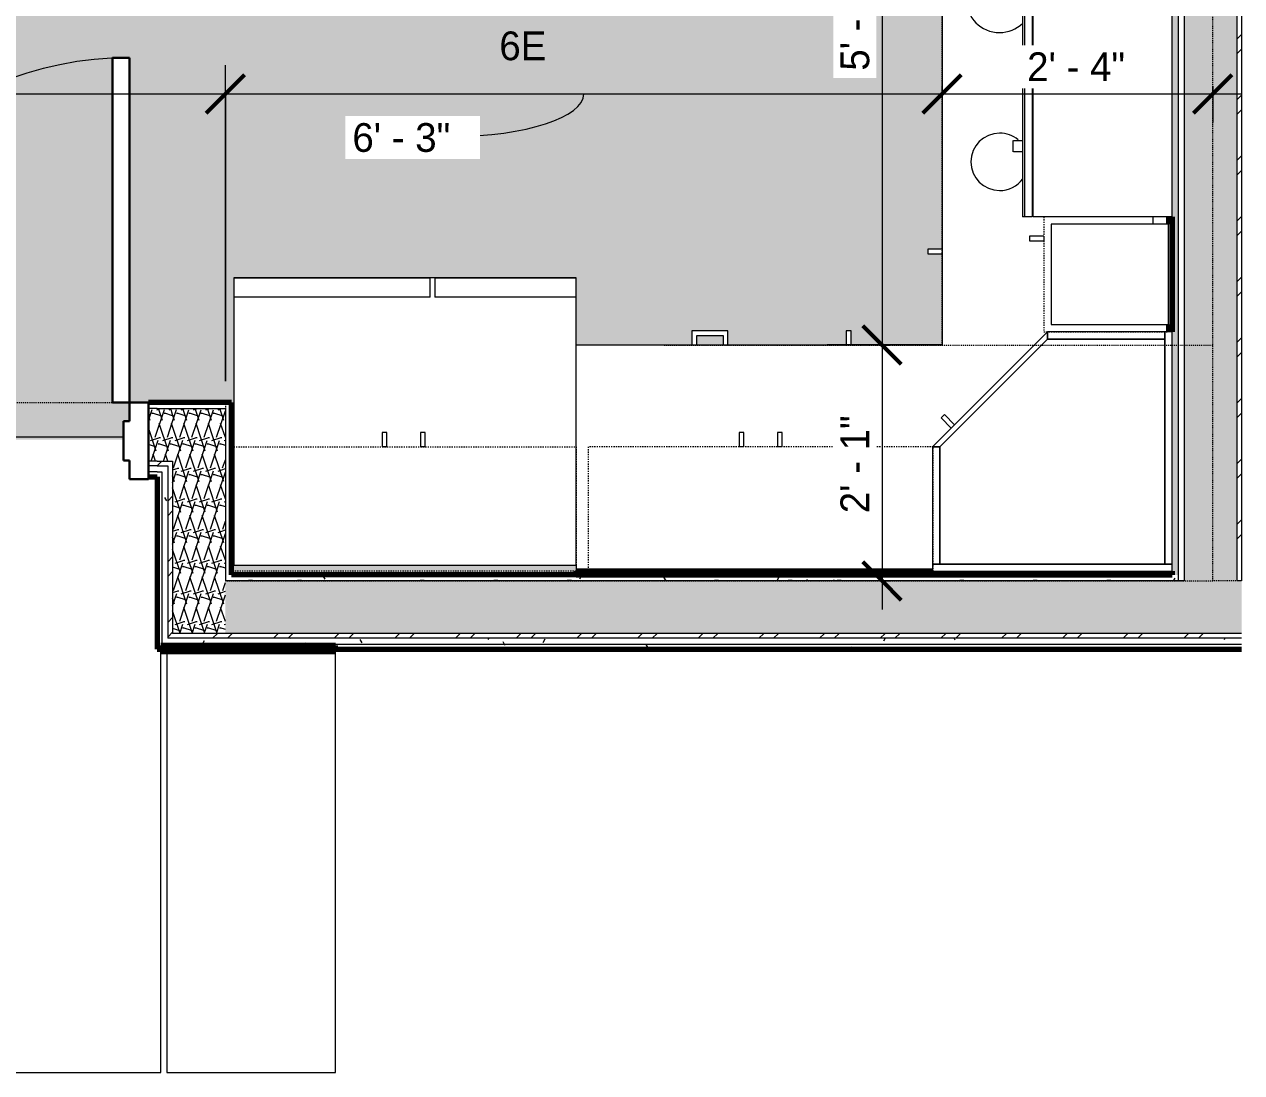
# Model space of a CAD drawing. Header units: inches. Extents: x 2887 to 5387, y 120 to 10852.
# Drawn here: x 3773.1 to 3900.2, y 10406.2 to 10515.6 of the extents above; entities that cross this region are included whole.
import ezdxf

# ---------------------------------------------------------------- set-up
doc = ezdxf.new("R2010")
doc.units = ezdxf.units.IN
doc.header["$MEASUREMENT"] = 0
doc.linetypes.add('Dash', pattern=[0.25, 0.125, -0.125])
doc.linetypes.add('Dash 3_32_', pattern=[0.1875, 0.09375, -0.09375])
for name, color, linetype, lineweight in [('0-2', 10, 'Continuous', 5), ('0-3', 250, 'Continuous', 18), ('A-ANNO-DIMS', 211, 'Continuous', 9), ('A-ANNO-DIMS-32', 211, 'Continuous', 9), ('A-DETL-1', 90, 'Dash 3_32_', 18), ('A-DOOR-1', 10, 'Continuous', 30), ('A-DOOR-2', 50, 'Continuous', 9), ('A-DOOR-FRAM-1', 10, 'Continuous', 30), ('A-FLOR-2', 250, 'Continuous', 18), ('A-WALL-1', 250, 'Continuous', 18), ('A-WALL-2', 113, 'Continuous', 70), ('A-WALL-3', 113, 'Continuous', 9), ('A-WALL-PATT-1', 50, 'Continuous', 9), ('A-WALL-PATT-2', 253, 'Continuous', 9), ('A-WALL-PATT-3', 8, 'Continuous', 9), ('G-ANNO-SYMB', 111, 'Continuous', 9), ('I-WALL-1', 7, 'Continuous', 70), ('Q-CASE', 31, 'Continuous', 9), ('Q-CASE-3', 31, 'Dash', 9), ('Q-SPCQ', 91, 'Continuous', 9)]:
    doc.layers.add(name, color=color, linetype=linetype, lineweight=lineweight)
doc.layers.add('A-AREA-PATT-1', color=255, linetype='Continuous', lineweight=9, transparency=1)
doc.styles.add('Century Gothic', font='ufonts.com_century-gothic.ttf', dxfattribs={"height": 3})
doc.dimstyles.new('OD_1__HACK', dxfattribs={"dimscale": 12, "dimtxt": 3.132505, "dimasz": 0.333333, "dimexe": 0.25, "dimexo": 0.166667, "dimgap": 0.041667, "dimtad": 1, "dimdec": 0, "dimzin": 3, "dimdsep": 46, "dimlunit": 4, "dimtxsty": 'Century Gothic', "dimblk1": 'OBLIQUE', "dimblk2": 'OBLIQUE', "dimsah": 1, "dimcen": 0.09, "dimdle": 0.25, "dimazin": 0, "dimtfac": 1, "dimtdec": 4, "dimtix": 1, "dimtmove": 0, "dimatfit": 3, "dimfxl": 1, "dimtvp": 1, "dimtfill": 1, "dimfrac": 2, "dimtolj": 1, "dimtzin": 0, "dimarcsym": 2})
doc.dimstyles.new('OD_1__HACK_1', dxfattribs={"dimscale": 12, "dimtxt": 3.132505, "dimasz": 0.333333, "dimexe": 0.25, "dimexo": 0.166667, "dimgap": 0.041667, "dimtad": 1, "dimdec": 0, "dimzin": 3, "dimdsep": 46, "dimlunit": 4, "dimtxsty": 'Century Gothic', "dimblk1": 'OBLIQUE', "dimblk2": 'OBLIQUE', "dimsah": 1, "dimcen": 0.09, "dimdle": 0.25, "dimazin": 0, "dimtfac": 1, "dimtdec": 4, "dimtix": 1, "dimtmove": 1, "dimatfit": 3, "dimfxl": 1, "dimtvp": 1, "dimtfill": 1, "dimfrac": 2, "dimtolj": 1, "dimtzin": 0, "dimarcsym": 2})
pattern_1 = [(0, (0, 0), (10.24, 2.56), [0.422, -7.258, 0.422, -7.258, -40.96]), (0, (0, 0), (10.24, 2.56), [-15.36, 0.422, -14.938, 0.422, -7.258, -17.92]), (0, (0, 0), (10.24, 2.56), [-38.4, 0.422, -4.698, 0.422, -12.378]), (120, (3.84, 1.28), (-7.33702503, 7.58810013), [0.422, -7.258, 0.422, -7.258, -40.96]), (120, (3.84, 1.28), (-7.33702503, 7.58810013), [-15.36, 0.422, -14.938, 0.422, -7.258, -17.92]), (120, (3.84, 1.28), (-7.33702503, 7.58810013), [-38.4, 0.422, -4.698, 0.422, -12.378]), (240, (5.12, 6.4), (-2.90297497, -10.14810013), [0.422, -7.258, 0.422, -7.258, -40.96]), (240, (5.12, 6.4), (-2.90297497, -10.14810013), [-15.36, 0.422, -14.938, 0.422, -7.258, -17.92]), (240, (5.12, 6.4), (-2.90297497, -10.14810013), [-38.4, 0.422, -4.698, 0.422, -12.378])]
pattern_2 = [(161.57, (0.16, 0.16), (-1.279773737, -0.000426766), [0, -9.107, 1.011, 0]), (18.43, (-0.16, 0.16), (-1.279773737, 0.000426766), [0, -9.107, 1.011, 0]), (108.43, (0.16, 0.16), (0.639452382, -3.199964008), [3.035, -7.083]), (71.57, (-0.16, 0.16), (0.639452382, 3.199964008), [3.035, -7.083])]
pattern_3 = [(45, (0, 0), (-3.1678384, 3.1678384), []), (45, (0, 4.8), (-3.1678384, 3.1678384), [])]

# ---------------------------------------------------------------- blocks, each defined once
blk = doc.blocks.new('HOLLOW METAL - UNIT DOOR-2191979-2ND _ 3RD FLOOR - 1BD A - ADA TYPE B')
at = {"layer": 'A-DOOR-1'}
for p, q in [((18, 40.125), (16.25, 40.125)), ((16.25, 40.125), (16.25, 4.125)), ((18, 4.125), (18, 40.125)), ((16.25, 4.125), (18, 4.125))]:
    blk.add_line(p, q, dxfattribs=at)
at = {"layer": 'A-DOOR-2'}
blk.add_arc((18, 4.125), 36, 90, 180, dxfattribs=at)
at = {"layer": 'A-DOOR-FRAM-1'}
for p, q in [((-18, 4.125), (-20, 4.125)), ((-20, 4.125), (-20, -3.875)), ((-18, 2.1875), (-18, 4.125)), ((18, 4.125), (18, 2.1875)), ((20, 4.125), (18, 4.125)), ((20, -3.875), (20, 4.125)), ((-17.375, 2.1875), (-18, 2.1875)), ((-17.375, -1.9375), (-17.375, 2.1875)), ((18, 2.1875), (17.375, 2.1875)), ((17.375, 2.1875), (17.375, -1.9375)), ((-18, -3.875), (-18, -1.9375)), ((-18, -1.9375), (-17.375, -1.9375)), ((17.375, -1.9375), (18, -1.9375)), ((18, -1.9375), (18, -3.875)), ((-20, -3.875), (-18, -3.875)), ((18, -3.875), (20, -3.875))]:
    blk.add_line(p, q, dxfattribs=at)
blk = doc.blocks.new('CTR - 1st Phase - Common Walls_rvt-4-2ND _ 3RD FLOOR - 1BD A - ADA TYPE B')
at = {"layer": 'A-WALL-PATT-1'}
h = blk.add_hatch(dxfattribs=at)
h.set_pattern_fill('FP_1', color=256, style=0, pattern_type=2)
h.set_pattern_definition(pattern_1)
h.paths.add_polyline_path([(-2919.95, 10458.16), (-2919.95, 10715.5), (-2920.57, 10715.5), (-2920.57, 10458.16)], flags=0)
h.paths.add_polyline_path([(-2920.57, 10753.5), (-2919.95, 10753.5), (-2919.95, 10843.14), (-2920.57, 10843.14), (-2920.57, 10758.75)], flags=0)
h = blk.add_hatch(dxfattribs=at)
h.set_pattern_fill('FP_1', color=256, style=0, pattern_type=2)
h.set_pattern_definition(pattern_1)
h.paths.add_polyline_path([(-2913.31, 10457.54), (-2913.31, 10843.14), (-2913.32, 10843.14), (-2913.32, 10457.54)], flags=0)
h = blk.add_hatch(dxfattribs=at)
h.set_pattern_fill('FP_1', color=256, style=0, pattern_type=2)
h.set_pattern_definition(pattern_1)
h.paths.add_polyline_path([(-3026.52, 10475.54), (-3019.4, 10475.54), (-3019.4, 10476.16), (-3027.42, 10476.16), (-3027.42, 10475.54)], flags=0)
h.paths.add_polyline_path([(-3067.42, 10475.54), (-3067.42, 10476.16), (-3084.75, 10476.16), (-3084.75, 10475.54), (-3078.7, 10475.54)], flags=0)
h = blk.add_hatch(dxfattribs=at)
h.set_pattern_fill('FP_1', color=256, style=0, pattern_type=2)
h.set_pattern_definition(pattern_1)
h.paths.add_polyline_path([(-3026.02, 10468.91), (-3026.02, 10469.54), (-3027.42, 10469.54), (-3027.42, 10468.91), (-3026.15, 10468.91)], flags=0)
h.paths.add_polyline_path([(-3084.12, 10468.91), (-3067.42, 10468.91), (-3067.42, 10469.54), (-3084.25, 10469.54), (-3084.25, 10468.91)], flags=0)
h = blk.add_hatch(dxfattribs=at)
h.set_pattern_fill('FP_1', color=256, style=0, pattern_type=2)
h.set_pattern_definition(pattern_1)
h.paths.add_polyline_path([(-3026.02, 10450.91), (-3025.4, 10450.91), (-3025.4, 10469.54), (-3026.02, 10469.54), (-3026.02, 10452.04)], flags=0)
h = blk.add_hatch(dxfattribs=at)
h.set_pattern_fill('FP_1', color=256, style=0, pattern_type=2)
h.set_pattern_definition(pattern_1)
h.paths.add_polyline_path([(-2950.06, 10457.54), (-2919.95, 10457.54), (-2919.95, 10458.16), (-3018.77, 10458.16), (-3018.77, 10457.54), (-2982.77, 10457.54)], flags=0)
h = blk.add_hatch(dxfattribs=at)
h.set_pattern_fill('FP_1', color=256, style=0, pattern_type=2)
h.set_pattern_definition(pattern_1)
h.paths.add_polyline_path([(-2950.06, 10450.41), (-2913.31, 10450.41), (-2913.31, 10450.91), (-3026.02, 10450.91), (-3026.02, 10450.79), (-3018.77, 10450.79), (-3018.77, 10450.41), (-2982.77, 10450.41)], flags=0)
h = blk.add_hatch(dxfattribs=at)
h.set_pattern_fill('FP_1', color=256, style=0, pattern_type=2)
h.set_pattern_definition(pattern_1)
h.paths.add_polyline_path([(-2920.57, 10450.91), (-2913.31, 10450.91), (-2913.31, 10451.54), (-3025.4, 10451.54), (-3025.4, 10450.91), (-2922.5, 10450.91)], flags=0)
at = {"layer": 'A-WALL-PATT-2'}
h = blk.add_hatch(dxfattribs=at)
h.set_pattern_fill('FP_2', color=256, style=0, pattern_type=2)
h.set_pattern_definition(pattern_2)
h.paths.add_polyline_path([(-2913.82, 10457.54), (-2913.82, 10843.14), (-2919.32, 10843.14), (-2919.32, 10457.54)], flags=0)
h = blk.add_hatch(dxfattribs=at)
h.set_pattern_fill('FP_2', color=256, style=0, pattern_type=2)
h.set_pattern_definition(pattern_2)
h.paths.add_polyline_path([(-3024.9, 10470.04), (-3024.9, 10475.54), (-3027.42, 10475.54), (-3027.42, 10470.04), (-3025.4, 10470.04)], flags=0)
h.paths.add_polyline_path([(-3078.7, 10470.04), (-3067.42, 10470.04), (-3067.42, 10475.54), (-3085.37, 10475.54), (-3085.37, 10470.04), (-3083.75, 10470.04)], flags=0)
h = blk.add_hatch(dxfattribs=at)
h.set_pattern_fill('FP_2', color=256, style=0, pattern_type=2)
h.set_pattern_definition(pattern_2)
h.paths.add_polyline_path([(-3019.4, 10452.04), (-3019.4, 10475.54), (-3024.9, 10475.54), (-3024.9, 10452.04), (-3023.57, 10452.04)], flags=0)
h = blk.add_hatch(dxfattribs=at)
h.set_pattern_fill('FP_2', color=256, style=0, pattern_type=2)
h.set_pattern_definition(pattern_2)
h.paths.add_polyline_path([(-2920.57, 10452.04), (-2913.31, 10452.04), (-2913.31, 10457.54), (-3019.4, 10457.54), (-3019.4, 10452.04), (-2922.5, 10452.04)], flags=0)
at = {"layer": 'A-WALL-PATT-3'}
h = blk.add_hatch(dxfattribs=at)
h.set_pattern_fill('FP_3', color=256, style=0, pattern_type=2)
h.set_pattern_definition(pattern_3)
h.paths.add_polyline_path([(-2913.32, 10457.54), (-2913.32, 10843.14), (-2913.82, 10843.14), (-2913.82, 10457.54)], flags=0)
h = blk.add_hatch(dxfattribs=at)
h.set_pattern_fill('FP_3', color=256, style=0, pattern_type=2)
h.set_pattern_definition(pattern_3)
h.paths.add_polyline_path([(-3026.52, 10469.54), (-3025.4, 10469.54), (-3025.4, 10470.04), (-3027.42, 10470.04), (-3027.42, 10469.54)], flags=0)
h.paths.add_polyline_path([(-3083.75, 10469.54), (-3067.42, 10469.54), (-3067.42, 10470.04), (-3084.87, 10470.04), (-3084.87, 10469.54), (-3084.12, 10469.54)], flags=0)
h = blk.add_hatch(dxfattribs=at)
h.set_pattern_fill('FP_3', color=256, style=0, pattern_type=2)
h.set_pattern_definition(pattern_3)
h.paths.add_polyline_path([(-3025.4, 10451.54), (-3024.9, 10451.54), (-3024.9, 10470.04), (-3025.4, 10470.04), (-3025.4, 10452.04)], flags=0)
h = blk.add_hatch(dxfattribs=at)
h.set_pattern_fill('FP_3', color=256, style=0, pattern_type=2)
h.set_pattern_definition(pattern_3)
h.paths.add_polyline_path([(-2919.95, 10451.54), (-2913.31, 10451.54), (-2913.31, 10452.04), (-3024.9, 10452.04), (-3024.9, 10451.54), (-2920.57, 10451.54)], flags=0)
at = {"layer": 'A-FLOR-2'}
for p, q in [((-3030.05, 10472.54), (-3064.8, 10472.54)), ((-3026.15, 10406.19), (-3026.15, 10450.16)), ((-3025.52, 10450.16), (-3025.52, 10406.19)), ((-3007.91, 10406.19), (-3007.91, 10450.16)), ((-3064.8, 10406.19), (-3026.15, 10406.19)), ((-3025.52, 10406.19), (-3007.91, 10406.19))]:
    blk.add_line(p, q, dxfattribs=at)
at = {"layer": 'A-WALL-1'}
for p, q in [((-2913.82, 10843.14), (-2913.82, 10458.16)), ((-2913.32, 10843.14), (-2913.32, 10458.16)), ((-2919.95, 10715.5), (-2919.95, 10458.16)), ((-2919.32, 10715.5), (-2919.32, 10458.16)), ((-3026.52, 10475.54), (-3027.42, 10475.54)), ((-3026.52, 10475.54), (-3024.9, 10475.54)), ((-3024.9, 10475.54), (-3019.4, 10475.54)), ((-3019.4, 10475.54), (-3019.4, 10457.54)), ((-3026.52, 10470.04), (-3027.42, 10470.04)), ((-3026.52, 10469.54), (-3027.42, 10469.54)), ((-3026.52, 10470.04), (-3025.4, 10470.04)), ((-3026.52, 10469.54), (-3026.02, 10469.54)), ((-3026.02, 10469.54), (-3025.4, 10469.54)), ((-3025.4, 10470.04), (-3024.9, 10470.04)), ((-3025.4, 10469.54), (-3025.4, 10451.54)), ((-3024.9, 10470.04), (-3024.9, 10452.04)), ((-3026.52, 10468.91), (-3027.42, 10468.91)), ((-3026.52, 10468.91), (-3026.02, 10468.91)), ((-3026.02, 10468.91), (-3026.02, 10450.91)), ((-2919.95, 10458.16), (-2919.95, 10457.54)), ((-2919.32, 10458.16), (-2919.32, 10457.54)), ((-2913.82, 10458.16), (-2913.82, 10457.54)), ((-2913.32, 10458.16), (-2913.32, 10457.54)), ((-3018.77, 10457.54), (-3019.4, 10457.54)), ((-2919.95, 10457.54), (-3018.77, 10457.54)), ((-2919.32, 10457.54), (-2919.95, 10457.54)), ((-2919.32, 10457.54), (-2919.95, 10457.54)), ((-2913.32, 10457.54), (-2913.82, 10457.54)), ((-2913.32, 10457.54), (-2913.82, 10457.54)), ((-2913.31, 10457.54), (-2913.32, 10457.54)), ((-2913.31, 10457.54), (-2913.32, 10457.54)), ((-3019.4, 10452.04), (-3024.9, 10452.04)), ((-3018.77, 10452.04), (-3019.4, 10452.04)), ((-2913.31, 10452.04), (-3018.77, 10452.04)), ((-3025.4, 10450.91), (-3026.02, 10450.91)), ((-3026.02, 10450.41), (-3026.02, 10450.91)), ((-3026.02, 10450.91), (-3026.02, 10450.41)), ((-3024.9, 10451.54), (-3025.4, 10451.54)), ((-3018.77, 10450.91), (-3025.4, 10450.91)), ((-3018.77, 10451.54), (-3024.9, 10451.54)), ((-2913.31, 10451.54), (-3018.77, 10451.54)), ((-2913.31, 10450.91), (-3018.77, 10450.91))]:
    blk.add_line(p, q, dxfattribs=at)
at = {"layer": 'I-WALL-1'}
for p, q in [((-2920.57, 10495.54), (-2920.57, 10483.54)), ((-3026.52, 10476.16), (-3027.42, 10476.16)), ((-3019.4, 10476.16), (-3026.52, 10476.16)), ((-3018.77, 10476.16), (-3019.4, 10476.16)), ((-3018.77, 10458.16), (-3018.77, 10476.16)), ((-3027.42, 10468.41), (-3026.52, 10468.41)), ((-3026.52, 10468.41), (-3026.52, 10450.41)), ((-2920.57, 10458.16), (-3018.77, 10458.16)), ((-2920.57, 10458.54), (-2920.57, 10458.16)), ((-3026.52, 10450.41), (-3026.02, 10450.41)), ((-3007.91, 10450.79), (-3026.15, 10450.79)), ((-3026.15, 10450.79), (-3026.15, 10450.16)), ((-3026.02, 10450.41), (-3018.77, 10450.41)), ((-3018.77, 10450.41), (-2913.31, 10450.41)), ((-3007.91, 10450.16), (-3007.91, 10450.79)), ((-3026.15, 10450.16), (-3007.91, 10450.16))]:
    blk.add_line(p, q, dxfattribs=at)
at = {"layer": '0-3'}
blk.add_blockref('HOLLOW METAL - UNIT DOOR-2191979-2ND _ 3RD FLOOR - 1BD A - ADA TYPE B', (-3047.42, 10472.04), dxfattribs=at)
blk = doc.blocks.new('Refrigerator_-_Side-by-Side_6047 - 36_ X 30_-345559-2ND _ 3RD FLOOR - 1BD A - ADA TYPE B')
at = {"layer": 'Q-SPCQ'}
for p, q in [((17.87, 14.42), (-17.88, 14.42)), ((-17.88, 14.42), (-17.88, -15.58)), ((17.87, -15.58), (17.87, 14.42)), ((-17.88, -13.58), (-3.13, -13.58)), ((-17.88, -13.58), (-17.88, -15.58)), ((-3.13, -15.58), (-3.13, -13.58)), ((-2.63, -13.58), (17.87, -13.58)), ((-2.63, -13.58), (-2.63, -15.58)), ((17.87, -15.58), (17.87, -13.58)), ((-17.88, -15.58), (17.87, -15.58)), ((-3.13, -15.58), (-17.88, -15.58)), ((17.87, -15.58), (-2.63, -15.58))]:
    blk.add_line(p, q, dxfattribs=at)
blk = doc.blocks.new('Range - 24_ x 30_-2320547-2ND _ 3RD FLOOR - 1BD A - ADA TYPE B')
at = {"layer": 'Q-SPCQ'}
blk.add_line((29.25, 22), (30, 22), dxfattribs=at)
for centre, radius, start, end in [((6.5, 6), 3.5, 81.0228, 98.9772), ((6.5, 6), 3.5, 136.4283, 180), ((6.5, 6), 3.5, 360, 43.5294), ((23.5, 6), 3, 140.052, 180), ((23.5, 6), 3, 360, 53.8773), ((6.5, 6), 3.5, 180, 0), ((23.5, 6), 3, 180, 360)]:
    blk.add_arc(centre, radius, start, end, dxfattribs=at)
blk = doc.blocks.new('30quot_MicrowaveVent_11166 - 70cm miele oven-2322118-2ND _ 3RD FLOOR - 1BD A - ADA TYPE B')
at = {"layer": 'Q-CASE'}
for p, q in [((-14.2, -14.49), (-14.2, 0)), ((15.68, 0), (-14.2, 0)), ((15.68, 0), (15.68, -14.49)), ((15.68, -14.49), (-14.2, -14.49)), ((-14.2, -14.61), (15.68, -14.61)), ((-14.2, -15.39), (-14.2, -14.61)), ((15.68, -14.61), (15.68, -15.39)), ((-14.2, -15.6), (-14.2, -15.39)), ((-14.2, -15.39), (15.68, -15.39)), ((-14.2, -15.6), (15.68, -15.6)), ((7.69, -16.55), (7.69, -15.63)), ((8.88, -15.63), (8.88, -16.55)), ((15.68, -15.39), (15.68, -15.6)), ((7.69, -16.6), (8.88, -16.6))]:
    blk.add_line(p, q, dxfattribs=at)
blk = doc.blocks.new('300 Series Wall Hung Cabinet_302 - 36_ x 36_-2571299-2ND _ 3RD FLOOR - 1BD A - ADA TYPE B')
at = {"layer": 'Q-CASE'}
for p, q in [((-2.25, -13.19), (-1.76, -13.19)), ((-2.25, -13.19), (-2.25, -14.69)), ((-1.76, -14.69), (-1.76, -13.19)), ((1.75, -13.19), (2.24, -13.19)), ((1.75, -13.19), (1.75, -14.69)), ((2.24, -14.69), (2.24, -13.19)), ((-2.25, -14.69), (-1.76, -14.69)), ((1.75, -14.69), (2.24, -14.69))]:
    blk.add_line(p, q, dxfattribs=at)
at = {"layer": 'Q-CASE-3'}
for p, q in [((18, -0.19), (-18, -0.19)), ((-18, -0.19), (-18, -13.19)), ((18, -13.19), (18, -0.19)), ((-18, -13.19), (18, -13.19))]:
    blk.add_line(p, q, dxfattribs=at)
blk = doc.blocks.new('300 Series Wall Hung Cabinet_302 - 18_ x 36_-2359323-2ND _ 3RD FLOOR - 1BD A - ADA TYPE B')
at = {"layer": 'Q-CASE'}
for p, q in [((-1.76, 14.69), (-2.25, 14.69)), ((-2.25, 14.69), (-2.25, 13.19)), ((-1.76, 13.19), (-1.76, 14.69)), ((2.24, 14.69), (1.75, 14.69)), ((1.75, 14.69), (1.75, 13.19)), ((2.24, 13.19), (2.24, 14.69)), ((-1.76, 13.19), (-2.25, 13.19)), ((2.24, 13.19), (1.75, 13.19))]:
    blk.add_line(p, q, dxfattribs=at)
at = {"layer": 'Q-CASE-3'}
for p, q in [((-18, 0.19), (-18, 13.19)), ((-18, 13.19), (18, 13.19)), ((18, 13.19), (18, 0.19)), ((18, 0.19), (-18, 0.19))]:
    blk.add_line(p, q, dxfattribs=at)
blk = doc.blocks.new('Base Cabinet 3 Drawer 230 - Base Cabinet 3 Drawer 230 27_-2602705-2ND _ 3RD FLOOR - 1BD A - ADA TYPE B')
at = {"layer": 'Q-CASE'}
for p, q in [((2.61, 25.5), (-1.14, 25.5)), ((-1.14, 25.5), (-1.14, 24)), ((2.61, 24), (2.61, 25.5)), ((-0.64, 24), (-0.64, 25)), ((-0.64, 25), (2.11, 25)), ((2.11, 25), (2.11, 24))]:
    blk.add_line(p, q, dxfattribs=at)
blk = doc.blocks.new('308 - 308-2727439-2ND _ 3RD FLOOR - 1BD A - ADA TYPE B')
at = {"layer": 'Q-CASE'}
for p, q in [((0, 25.19), (-12, 13.19)), ((0, 24.44), (-11.25, 13.19)), ((-11.25, 13.19), (0, 24.44)), ((0, 24.44), (0, 25.19)), ((0, 25.19), (0, 24.44)), ((12.25, 25.19), (0, 25.19)), ((12.25, 24.44), (0, 24.44)), ((0, 24.44), (12.25, 24.44)), ((12.25, 24.44), (12.25, 25.19)), ((13, 25.19), (12.25, 25.19)), ((12.25, 25.19), (12.25, 0.94)), ((12.25, 0.94), (12.25, 24.44)), ((13, 0.94), (13, 25.19)), ((-10.76, 16.55), (-11.11, 16.2)), ((-9.7, 15.49), (-10.76, 16.55)), ((-11.11, 16.2), (-10.05, 15.14)), ((-12, 13.19), (-11.25, 13.19)), ((-12, 13.19), (-12, 0.94)), ((-11.25, 13.19), (-12, 13.19)), ((-11.25, 13.19), (-11.25, 0.94)), ((-11.25, 0.94), (-11.25, 13.19)), ((-12, 0.94), (-11.25, 0.94)), ((13, 0.94), (-12, 0.94)), ((-12, 0.94), (-12, 0.19)), ((-12, 0.19), (13, 0.19)), ((-11.25, 0.94), (12.25, 0.94)), ((12.25, 0.94), (13, 0.94)), ((13, 0.19), (13, 0.94))]:
    blk.add_line(p, q, dxfattribs=at)
blk = doc.blocks.new('Base Cabinet Corner 197 - Base Cabinet Corner 197-2569781-2ND _ 3RD FLOOR - 1BD A - ADA TYPE B')
at = {"layer": 'Q-CASE'}
for p, q in [((0.74, 24), (0.74, 36)), ((0.74, 24), (0.74, 36)), ((0.73, 33.51), (0.73, 34)), ((2.23, 34), (0.73, 34)), ((0.73, 33.51), (2.23, 33.51)), ((2.23, 33.51), (2.23, 34)), ((10.73, 25.5), (10.24, 25.5)), ((10.24, 25.5), (10.24, 24)), ((10.73, 24), (10.73, 25.5))]:
    blk.add_line(p, q, dxfattribs=at)
blk = doc.blocks.new('300 Series Wall Hung Cabinet_301 - 12_-2216986-2ND _ 3RD FLOOR - 1BD A - ADA TYPE B')
at = {"layer": 'Q-CASE'}
for p, q in [((5.25, -0.19), (-5.25, -0.19)), ((-5.25, -0.19), (-5.25, -12.44)), ((5.25, -12.44), (5.25, -0.19)), ((-5.25, -12.44), (5.25, -12.44)), ((-4, -13.19), (-3.51, -13.19)), ((-4, -13.19), (-4, -14.69)), ((-3.51, -14.69), (-3.51, -13.19)), ((-4, -14.69), (-3.51, -14.69))]:
    blk.add_line(p, q, dxfattribs=at)
at = {"layer": 'Q-CASE-3'}
for p, q in [((6, -0.19), (-6, -0.19)), ((-6, -0.19), (-6, -13.19)), ((6, -13.19), (6, -0.19)), ((-6, -13.19), (6, -13.19))]:
    blk.add_line(p, q, dxfattribs=at)
blk = doc.blocks.new('DIMBLOCK57-2ND _ 3RD FLOOR - 1BD A - ADA TYPE B')
at = {"layer": 'A-ANNO-DIMS-32', "lineweight": 50}
for p, q in [((3862.63, 10552.29), (3860.63, 10554.29)), ((3862.63, 10552.29), (3864.63, 10550.29)), ((3862.63, 10482.16), (3860.63, 10484.16)), ((3862.63, 10482.16), (3864.63, 10480.16))]:
    blk.add_line(p, q, dxfattribs=at)
at = {"layer": 'A-ANNO-DIMS-32'}
for p, q in [((3863.45, 10552.29), (3859.63, 10552.29)), ((3862.63, 10552.29), (3862.63, 10482.16)), ((3862.63, 10552.29), (3863.45, 10552.29)), ((3863.45, 10482.16), (3859.63, 10482.16)), ((3862.63, 10482.16), (3863.45, 10482.16))]:
    blk.add_line(p, q, dxfattribs=at)
at = {"layer": 'A-ANNO-DIMS-32', "color": 0, "insert": (3858.28, 10510.81), "char_height": 3, "width": 15.394, "attachment_point": 1, "rotation": 90, "line_spacing_factor": 0.984502, "style": 'Century Gothic', "bg_fill": 3, "box_fill_scale": 1.25, "bg_fill_color": 256, "bg_fill_true_color": 13158600, "bg_fill_transparency": 0}
blk.add_mtext('5\' - 10"', dxfattribs=at)
blk = doc.blocks.new('_Oblique')
at = {"color": 0, "linetype": 'ByBlock', "lineweight": -2}
blk.add_line((-0.5, -0.5), (0.5, 0.5), dxfattribs=at)
blk = doc.blocks.new('DIMBLOCK58-2ND _ 3RD FLOOR - 1BD A - ADA TYPE B')
at = {"layer": 'A-ANNO-DIMS-32', "lineweight": 50}
for p, q in [((3862.63, 10482.16), (3860.63, 10484.16)), ((3862.63, 10482.16), (3864.63, 10480.16)), ((3862.63, 10457.54), (3860.63, 10459.54)), ((3862.63, 10457.54), (3864.63, 10455.54))]:
    blk.add_line(p, q, dxfattribs=at)
at = {"layer": 'A-ANNO-DIMS-32'}
for p, q in [((3863.45, 10482.16), (3859.63, 10482.16)), ((3862.63, 10482.16), (3862.63, 10454.54)), ((3862.63, 10482.16), (3863.45, 10482.16)), ((3863.45, 10457.54), (3859.63, 10457.54)), ((3862.63, 10457.54), (3863.45, 10457.54))]:
    blk.add_line(p, q, dxfattribs=at)
at = {"layer": 'A-ANNO-DIMS-32', "color": 0, "insert": (3858.28, 10464.6), "char_height": 3, "width": 12.5897, "attachment_point": 1, "rotation": 90, "line_spacing_factor": 0.984502, "style": 'Century Gothic', "bg_fill": 3, "box_fill_scale": 1.25, "bg_fill_color": 256, "bg_fill_true_color": 13158600, "bg_fill_transparency": 0}
blk.add_mtext('2\' - 1"', dxfattribs=at)
blk = doc.blocks.new('DIMBLOCK62-2ND _ 3RD FLOOR - 1BD A - ADA TYPE B')
at = {"layer": 'A-ANNO-DIMS-32'}
for p, q in [((3725.34, 10499.16), (3725.34, 10511.38)), ((3794.07, 10478.39), (3794.07, 10511.38)), ((3725.34, 10508.38), (3794.07, 10508.38)), ((3725.34, 10508.38), (3725.34, 10499.16)), ((3794.07, 10508.38), (3794.07, 10478.39))]:
    blk.add_line(p, q, dxfattribs=at)
at = {"layer": 'A-ANNO-DIMS-32', "lineweight": 50}
for p, q in [((3725.34, 10508.38), (3727.34, 10510.38)), ((3794.07, 10508.38), (3796.07, 10510.38)), ((3725.34, 10508.38), (3723.34, 10506.38)), ((3794.07, 10508.38), (3792.07, 10506.38))]:
    blk.add_line(p, q, dxfattribs=at)
at = {"layer": 'A-ANNO-DIMS-32', "color": 0, "insert": (3754.46, 10512.72), "char_height": 3, "width": 12.5897, "attachment_point": 1, "line_spacing_factor": 0.984502, "style": 'Century Gothic', "bg_fill": 3, "box_fill_scale": 1.25, "bg_fill_color": 256, "bg_fill_true_color": 13158600, "bg_fill_transparency": 0}
blk.add_mtext('5\' - 9"', dxfattribs=at)
blk = doc.blocks.new('DIMBLOCK63-2ND _ 3RD FLOOR - 1BD A - ADA TYPE B')
at = {"layer": 'A-ANNO-DIMS-32'}
for p, q in [((3794.07, 10478.39), (3794.07, 10511.38)), ((3868.89, 10509.2), (3868.89, 10505.38)), ((3868.89, 10508.38), (3868.89, 10509.2)), ((3794.07, 10508.38), (3868.89, 10508.38)), ((3794.07, 10508.38), (3794.07, 10478.39))]:
    blk.add_line(p, q, dxfattribs=at)
at = {"layer": 'A-ANNO-DIMS-32', "lineweight": 50}
for p, q in [((3794.07, 10508.38), (3796.07, 10510.38)), ((3868.89, 10508.38), (3870.89, 10510.38)), ((3794.07, 10508.38), (3792.07, 10506.38)), ((3868.89, 10508.38), (3866.89, 10506.38))]:
    blk.add_line(p, q, dxfattribs=at)
at = {"layer": 'A-ANNO-DIMS-32'}
blk.add_ellipse((3817.82, 10508.38), major_axis=(13.66, 0), ratio=0.324209, start_param=4.712389, end_param=6.283185, dxfattribs=at)
at = {"layer": 'A-ANNO-DIMS-32', "color": 0, "insert": (3807.33, 10505.33), "char_height": 3, "width": 12.5897, "attachment_point": 1, "line_spacing_factor": 0.984502, "style": 'Century Gothic', "bg_fill": 3, "box_fill_scale": 1.25, "bg_fill_color": 256, "bg_fill_true_color": 13158600, "bg_fill_transparency": 0}
blk.add_mtext('6\' - 3"', dxfattribs=at)
blk = doc.blocks.new('DIMBLOCK64-2ND _ 3RD FLOOR - 1BD A - ADA TYPE B')
at = {"layer": 'A-ANNO-DIMS-32', "lineweight": 50}
for p, q in [((3868.89, 10508.38), (3870.89, 10510.38)), ((3897.14, 10508.38), (3899.14, 10510.38)), ((3868.89, 10508.38), (3866.89, 10506.38)), ((3897.14, 10508.38), (3895.14, 10506.38))]:
    blk.add_line(p, q, dxfattribs=at)
at = {"layer": 'A-ANNO-DIMS-32'}
for p, q in [((3868.89, 10509.2), (3868.89, 10505.38)), ((3868.89, 10508.38), (3868.89, 10509.2)), ((3897.14, 10509.2), (3897.14, 10505.38)), ((3897.14, 10508.38), (3897.14, 10509.2)), ((3868.89, 10508.38), (3900.14, 10508.38))]:
    blk.add_line(p, q, dxfattribs=at)
at = {"layer": 'A-ANNO-DIMS-32', "color": 0, "insert": (3877.77, 10512.72), "char_height": 3, "width": 12.5897, "attachment_point": 1, "line_spacing_factor": 0.984502, "style": 'Century Gothic', "bg_fill": 3, "box_fill_scale": 1.25, "bg_fill_color": 256, "bg_fill_true_color": 13158600, "bg_fill_transparency": 0}
blk.add_mtext('2\' - 4"', dxfattribs=at)

msp = doc.modelspace()

# ---------------------------------------------------------------- hatches: boundary and pattern name
at = {"layer": 'A-AREA-PATT-1'}
h = msp.add_hatch(color=256, dxfattribs=at)
h.paths.add_polyline_path([(3784.04, 10476.16), (3782.29, 10476.16), (3782.29, 10512.16), (3784.04, 10512.16), (3784.04, 10477.55)], flags=0)
h.paths.add_polyline_path([(3771.52, 10472.29), (3783.42, 10472.29), (3783.42, 10474.23), (3784.04, 10474.23), (3784.04, 10476.16), (3785.3, 10476.16), (3785.3, 10593.66), (3743.96, 10593.66), (3743.95, 10554.68), (3737.53, 10554.68), (3737.53, 10554.34), (3735.03, 10554.34), (3735.03, 10555.09), (3734.78, 10555.09), (3734.78, 10557.09), (3709.78, 10557.09), (3709.78, 10557.46), (3686.78, 10557.46), (3686.78, 10555.09), (3686.53, 10555.09), (3686.53, 10554.34), (3684.03, 10554.34), (3684.03, 10554.68), (3683.52, 10554.68), (3683.52, 10552.46), (3680.14, 10552.46), (3680.14, 10518.46), (3683.52, 10518.46), (3683.52, 10515.46), (3682.93, 10515.46), (3682.93, 10500.54), (3685.84, 10500.54), (3685.84, 10497.16), (3719.84, 10497.16), (3719.84, 10500.54), (3722.84, 10500.54), (3722.84, 10499.95), (3729.13, 10499.95), (3729.13, 10476.16), (3748.04, 10476.16), (3748.04, 10474.23), (3748.67, 10474.23), (3748.67, 10472.29), (3753.14, 10472.29)], flags=0)
h = msp.add_hatch(color=256, dxfattribs=at)
h.paths.add_polyline_path([(3794.69, 10458.16), (3830.69, 10458.16), (3830.69, 10459.16), (3794.94, 10459.16), (3794.94, 10489.16), (3830.69, 10489.16), (3830.69, 10482.16), (3842.77, 10482.16), (3842.77, 10483.66), (3846.52, 10483.66), (3846.52, 10482.16), (3868.89, 10482.16), (3868.89, 10491.66), (3867.39, 10491.66), (3867.39, 10492.15), (3868.89, 10492.15), (3868.89, 10527.3), (3867.39, 10527.3), (3867.39, 10527.79), (3868.89, 10527.79), (3868.89, 10530.91), (3867.39, 10530.91), (3867.39, 10534.66), (3868.89, 10534.66), (3868.89, 10542.3), (3867.39, 10542.3), (3867.39, 10542.79), (3868.89, 10542.79), (3868.89, 10552.29), (3859.38, 10552.29), (3859.38, 10550.79), (3858.89, 10550.79), (3858.89, 10552.29), (3856.89, 10552.29), (3856.89, 10551.26), (3823.89, 10551.26), (3823.89, 10552.29), (3823.64, 10552.29), (3823.63, 10549.57), (3823.62, 10549.53), (3823.55, 10549.46), (3823.45, 10549.43), (3822.55, 10549.43), (3822.55, 10549.18), (3819.93, 10549.18), (3819.93, 10548.93), (3819.34, 10548.93), (3819.34, 10549.18), (3818.75, 10549.18), (3818.75, 10548.93), (3818.16, 10548.93), (3818.16, 10549.18), (3817.57, 10549.18), (3817.57, 10548.93), (3816.97, 10548.93), (3816.97, 10549.18), (3816.38, 10549.18), (3816.38, 10548.93), (3815.79, 10548.93), (3815.79, 10549.18), (3806.44, 10549.18), (3806.44, 10548.93), (3804.47, 10548.93), (3804.47, 10549.18), (3800.74, 10549.18), (3800.74, 10549.43), (3799.79, 10549.44), (3799.7, 10549.49), (3799.65, 10549.58), (3799.64, 10549.63), (3799.64, 10552.29), (3795.27, 10552.29), (3795.27, 10550.81), (3791.52, 10550.81), (3791.52, 10552.29), (3785.3, 10552.29), (3785.3, 10476.16), (3794.69, 10476.16), (3794.69, 10464.94)], flags=0)
h.paths.add_polyline_path([(3844.27, 10482.16), (3846.02, 10482.16), (3846.02, 10483.16), (3843.27, 10483.16), (3843.27, 10482.16)], flags=0)
h.paths.add_polyline_path([(3859.38, 10482.16), (3858.89, 10482.16), (3858.89, 10483.66), (3859.38, 10483.66), (3859.38, 10483.16)], flags=0)
h.paths.add_polyline_path([(3868.89, 10531.41), (3868.89, 10534.17), (3867.89, 10534.17), (3867.89, 10531.41), (3868.69, 10531.41)], flags=0)
h.paths.add_polyline_path([(3792.02, 10551.3), (3794.77, 10551.3), (3794.77, 10552.29), (3792.02, 10552.29)], flags=0)

# ---------------------------------------------------------------- linework, layer by layer
at = {"layer": 'A-DETL-1'}
for p, q in [((3897.14, 10457.54), (3897.14, 10843.14)), ((3897.14, 10457.53), (3897.14, 10843.13)), ((3868.89, 10482.16), (3868.89, 10552.29)), ((3839.89, 10482.16), (3897.14, 10482.16)), ((3727.34, 10476.16), (3788.54, 10476.16)), ((3794.07, 10476.39), (3794.07, 10457.54)), ((3794.07, 10457.54), (3897.14, 10457.54)), ((3900.16, 10457.53), (3897.14, 10457.53))]:
    msp.add_line(p, q, dxfattribs=at)
at = {"layer": 'A-WALL-2'}
for p, q in [((3892.52, 10495.54), (3892.52, 10494.79)), ((3892.89, 10483.54), (3892.89, 10495.54)), ((3892.52, 10484.29), (3892.52, 10483.54)), ((3867.89, 10458.54), (3830.69, 10458.54)), ((3830.69, 10458.54), (3830.69, 10458.16)), ((3830.69, 10458.16), (3892.89, 10458.16)), ((3892.89, 10458.16), (3892.89, 10458.54))]:
    msp.add_line(p, q, dxfattribs=at)
at = {"layer": 'A-WALL-3'}
for p, q in [((3868.89, 10552.29), (3868.89, 10482.16)), ((3868.89, 10482.16), (3830.69, 10482.16)), ((3830.69, 10459.16), (3830.69, 10458.54))]:
    msp.add_line(p, q, dxfattribs=at)

# ---------------------------------------------------------------- block references
at = {"layer": '0-2'}
msp.add_blockref('CTR - 1st Phase - Common Walls_rvt-4-2ND _ 3RD FLOOR - 1BD A - ADA TYPE B', (6813.47, 0), dxfattribs=at)
at = {"layer": 'Q-CASE'}
for name, p, rotation in [('30quot_MicrowaveVent_11166 - 70cm miele oven-2322118-2ND _ 3RD FLOOR - 1BD A - ADA TYPE B', (3892.89, 10511.22), 269.9999999999994), ('300 Series Wall Hung Cabinet_301 - 12_-2216986-2ND _ 3RD FLOOR - 1BD A - ADA TYPE B', (3892.71, 10489.54), 269.9999999999998), ('Base Cabinet Corner 197 - Base Cabinet Corner 197-2569781-2ND _ 3RD FLOOR - 1BD A - ADA TYPE B', (3892.89, 10481.43), 90.00000000000179), ('300 Series Wall Hung Cabinet_302 - 36_ x 36_-2571299-2ND _ 3RD FLOOR - 1BD A - ADA TYPE B', (3849.96, 10458.35), 180)]:
    msp.add_blockref(name, p, dxfattribs=dict(at, rotation=rotation))
for name, p in [('Base Cabinet 3 Drawer 230 - Base Cabinet 3 Drawer 230 27_-2602705-2ND _ 3RD FLOOR - 1BD A - ADA TYPE B', (3843.91, 10458.16)), ('308 - 308-2727439-2ND _ 3RD FLOOR - 1BD A - ADA TYPE B', (3879.89, 10458.35)), ('300 Series Wall Hung Cabinet_302 - 18_ x 36_-2359323-2ND _ 3RD FLOOR - 1BD A - ADA TYPE B', (3812.69, 10458.35))]:
    msp.add_blockref(name, p, dxfattribs=at)
at = {"layer": 'Q-SPCQ'}
for name, p, rotation in [('Range - 24_ x 30_-2320547-2ND _ 3RD FLOOR - 1BD A - ADA TYPE B', (3868.89, 10524.79), 269.9999999999817), ('Refrigerator_-_Side-by-Side_6047 - 36_ X 30_-345559-2ND _ 3RD FLOOR - 1BD A - ADA TYPE B', (3812.82, 10473.59), 180)]:
    msp.add_blockref(name, p, dxfattribs=dict(at, rotation=rotation))

# ---------------------------------------------------------------- texts
at = {"layer": 'G-ANNO-SYMB', "insert": (3822.67, 10514.9), "char_height": 3, "width": 5.555, "attachment_point": 1, "style": 'Century Gothic'}
msp.add_mtext('6E', dxfattribs=at)

# ---------------------------------------------------------------- next in the draw order: dimensions: what is measured, and where the dimension line sits
at = {"layer": 'A-ANNO-DIMS'}
dim = msp.add_linear_dim(base=(3862.63, 10482.16), p1=(3865.45, 10552.29), p2=(3865.45, 10482.16), angle=90, dimstyle='OD_1__HACK', override={"dimpost": '<>', "dimfxl": 70.13418}, dxfattribs=at)
dim.commit()
dim.dimension.update_dxf_attribs({"geometry": 'DIMBLOCK57-2ND _ 3RD FLOOR - 1BD A - ADA TYPE B', "text_midpoint": (3860.55, 10517.22)})
dim = msp.add_linear_dim(base=(3794.07, 10508.38), p1=(3725.34, 10497.16), p2=(3794.07, 10476.39), dimstyle='OD_1__HACK', override={"dimpost": '<>', "dimfxl": 71.796422}, dxfattribs=at)
dim.commit()
dim.dimension.update_dxf_attribs({"geometry": 'DIMBLOCK62-2ND _ 3RD FLOOR - 1BD A - ADA TYPE B', "text_midpoint": (3759.71, 10510.45)})

# ---------------------------------------------------------------- next in the draw order: dimensions: what is measured, and where the dimension line sits
dim = msp.add_linear_dim(base=(3862.63, 10457.54), p1=(3865.45, 10482.16), p2=(3865.45, 10457.54), angle=90, dimstyle='OD_1__HACK', override={"dimpost": '<>', "dimfxl": 24.61582}, dxfattribs=at)
dim.commit()
dim.dimension.update_dxf_attribs({"geometry": 'DIMBLOCK58-2ND _ 3RD FLOOR - 1BD A - ADA TYPE B', "text_midpoint": (3860.59, 10469.85)})

# ---------------------------------------------------------------- next in the draw order: dimensions: what is measured, and where the dimension line sits
dim = msp.add_linear_dim(base=(3868.89, 10508.38), p1=(3794.07, 10476.39), p2=(3868.89, 10511.2), dimstyle='OD_1__HACK_1', override={"dimpost": '<>', "dimfxl": 82.528164}, dxfattribs=at)
dim.commit()
dim.dimension.update_dxf_attribs({"geometry": 'DIMBLOCK63-2ND _ 3RD FLOOR - 1BD A - ADA TYPE B', "text_midpoint": (3813.62, 10503.33), "dimtype": 160})

# ---------------------------------------------------------------- next in the draw order: dimensions: what is measured, and where the dimension line sits
dim = msp.add_linear_dim(base=(3897.14, 10508.38), p1=(3868.89, 10511.2), p2=(3897.14, 10511.2), dimstyle='OD_1__HACK', override={"dimpost": '<>', "dimfxl": 28.25}, dxfattribs=at)
dim.commit()
dim.dimension.update_dxf_attribs({"geometry": 'DIMBLOCK64-2ND _ 3RD FLOOR - 1BD A - ADA TYPE B', "text_midpoint": (3883.02, 10510.41)})

doc.saveas('drawing.dxf')
